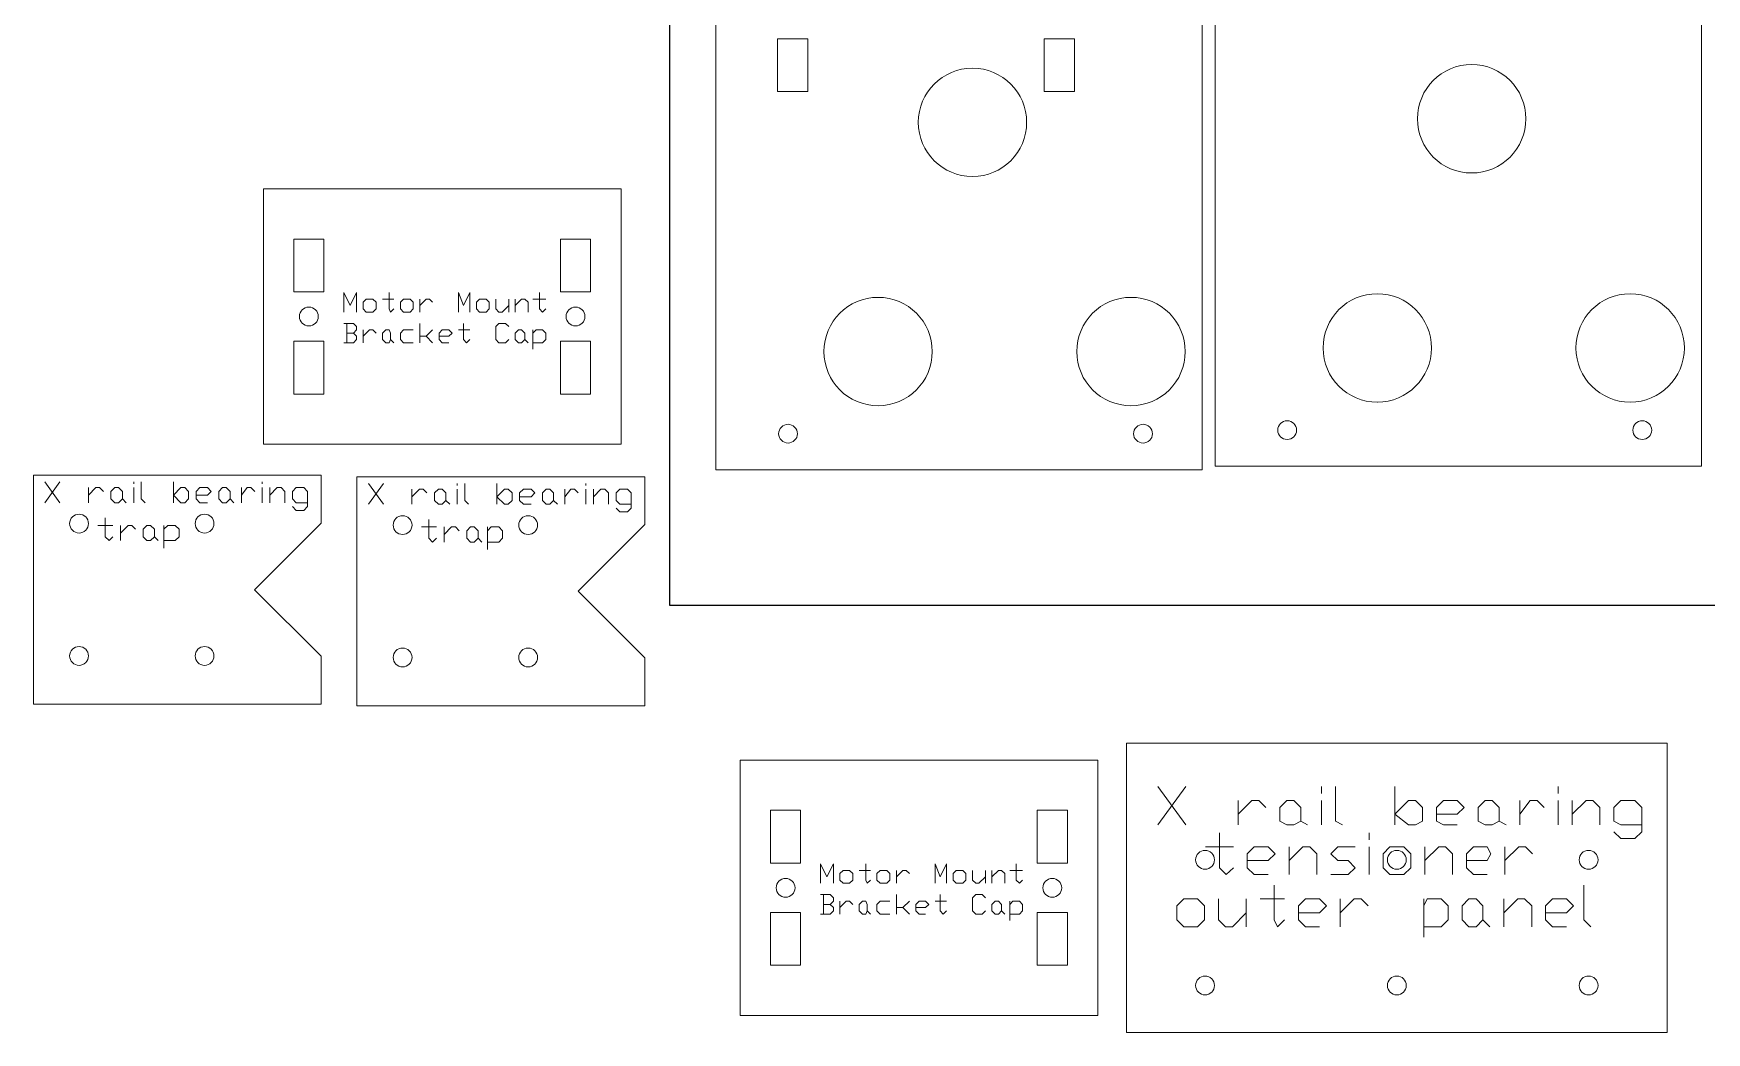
# Model space of a CAD drawing. Header units: inches. Extents: x -5.1 to 31.7, y -4.1 to 16.1.
# Drawn here: x -5.07 to 8.25, y 0.73 to 8.67 of the extents above; entities that cross this region are included whole.
import ezdxf

# ---------------------------------------------------------------- set-up
doc = ezdxf.new("R2010")
doc.units = ezdxf.units.IN
doc.header["$MEASUREMENT"] = 0
doc.layers.get('0').update_dxf_attribs({"linetype": 'CONTINUOUS', "true_color": 0xffffff})
doc.layers.add('CUT_SHEET_1', color=179, linetype='CONTINUOUS', true_color=0x131326)

# ---------------------------------------------------------------- blocks, each defined once
blk = doc.blocks.new('motor_mount')
at = {"layer": 'CUT_SHEET_1', "color": 3, "lineweight": 15, "true_color": 0x00ff00}
for p, q in [((0, -2.033), (0, 0)), ((0, 0), (2.846, 0)), ((2.846, 0), (2.846, -2.033)), ((2.846, -2.033), (0, -2.033))]:
    blk.add_line(p, q, dxfattribs=at)
at = {"layer": 'CUT_SHEET_1', "color": 1, "lineweight": 15, "true_color": 0xff0000}
for p, q in [((0.242, -0.4), (0.482, -0.4)), ((0.242, -0.82), (0.242, -0.4)), ((0.482, -0.4), (0.482, -0.82)), ((2.364, -0.4), (2.604, -0.4)), ((2.364, -0.82), (2.364, -0.4)), ((2.604, -0.4), (2.604, -0.82)), ((0.482, -0.82), (0.242, -0.82)), ((2.604, -0.82), (2.364, -0.82)), ((0.242, -1.213), (0.482, -1.213)), ((0.242, -1.633), (0.242, -1.213)), ((0.482, -1.213), (0.482, -1.633)), ((2.364, -1.213), (2.604, -1.213)), ((2.364, -1.633), (2.364, -1.213)), ((2.604, -1.213), (2.604, -1.633)), ((0.482, -1.633), (0.242, -1.633)), ((2.604, -1.633), (2.364, -1.633))]:
    blk.add_line(p, q, dxfattribs=at)
at = {"layer": 'CUT_SHEET_1', "color": 7, "lineweight": 15, "true_color": 0xffffff}
for p, q in [((0.639, -0.981), (0.639, -0.826)), ((0.639, -0.826), (0.691, -0.929)), ((0.691, -0.929), (0.742, -0.826)), ((0.742, -0.826), (0.742, -0.981)), ((0.794, -0.903), (0.819, -0.878)), ((0.794, -0.955), (0.794, -0.903)), ((0.819, -0.878), (0.871, -0.878)), ((0.871, -0.878), (0.897, -0.903)), ((0.897, -0.903), (0.897, -0.955)), ((0.948, -0.878), (1.038, -0.878)), ((1, -0.826), (1, -0.955)), ((1.09, -0.903), (1.115, -0.878)), ((1.09, -0.955), (1.09, -0.903)), ((1.115, -0.878), (1.167, -0.878)), ((1.167, -0.878), (1.193, -0.903)), ((1.193, -0.903), (1.193, -0.955)), ((1.244, -0.929), (1.296, -0.878)), ((1.244, -0.981), (1.244, -0.878)), ((1.296, -0.878), (1.321, -0.878)), ((1.321, -0.878), (1.347, -0.903)), ((1.553, -0.981), (1.553, -0.826)), ((1.553, -0.826), (1.592, -0.929)), ((1.592, -0.929), (1.643, -0.826)), ((1.643, -0.826), (1.643, -0.981)), ((1.695, -0.903), (1.72, -0.878)), ((1.695, -0.955), (1.695, -0.903)), ((1.72, -0.878), (1.772, -0.878)), ((1.772, -0.878), (1.798, -0.903)), ((1.798, -0.903), (1.798, -0.955)), ((1.849, -0.878), (1.849, -0.955)), ((1.901, -0.981), (1.952, -0.929)), ((1.952, -0.878), (1.952, -0.981)), ((2.004, -0.929), (2.055, -0.878)), ((2.004, -0.981), (2.004, -0.878)), ((2.055, -0.878), (2.081, -0.878)), ((2.081, -0.878), (2.107, -0.903)), ((2.107, -0.903), (2.107, -0.981)), ((2.145, -0.878), (2.248, -0.878)), ((2.197, -0.826), (2.197, -0.955)), ((0.819, -0.981), (0.794, -0.955)), ((0.871, -0.981), (0.819, -0.981)), ((0.897, -0.955), (0.871, -0.981)), ((1, -0.955), (1.012, -0.981)), ((1.012, -0.981), (1.038, -0.955)), ((1.115, -0.981), (1.09, -0.955)), ((1.167, -0.981), (1.115, -0.981)), ((1.193, -0.955), (1.167, -0.981)), ((1.72, -0.981), (1.695, -0.955)), ((1.772, -0.981), (1.72, -0.981)), ((1.798, -0.955), (1.772, -0.981)), ((1.849, -0.955), (1.875, -0.981)), ((1.875, -0.981), (1.901, -0.981)), ((2.197, -0.955), (2.222, -0.981)), ((2.222, -0.981), (2.248, -0.955)), ((0.716, -1.071), (0.639, -1.071)), ((0.665, -1.071), (0.665, -1.225)), ((0.716, -1.148), (0.665, -1.148)), ((0.742, -1.096), (0.716, -1.071)), ((0.716, -1.148), (0.742, -1.122)), ((0.742, -1.174), (0.716, -1.148)), ((0.742, -1.122), (0.742, -1.096)), ((0.742, -1.199), (0.742, -1.174)), ((0.794, -1.174), (0.845, -1.122)), ((0.794, -1.225), (0.794, -1.122)), ((0.845, -1.122), (0.871, -1.122)), ((0.871, -1.122), (0.897, -1.148)), ((0.948, -1.148), (0.974, -1.122)), ((0.948, -1.199), (0.948, -1.148)), ((0.974, -1.122), (1, -1.122)), ((1, -1.122), (1.012, -1.148)), ((1.012, -1.148), (1.012, -1.199)), ((1.115, -1.122), (1.09, -1.148)), ((1.09, -1.148), (1.09, -1.199)), ((1.193, -1.122), (1.115, -1.122)), ((1.244, -1.225), (1.244, -1.071)), ((1.244, -1.174), (1.296, -1.174)), ((1.296, -1.174), (1.347, -1.122)), ((1.296, -1.174), (1.347, -1.225)), ((1.424, -1.122), (1.399, -1.148)), ((1.399, -1.148), (1.399, -1.199)), ((1.399, -1.174), (1.476, -1.174)), ((1.476, -1.122), (1.424, -1.122)), ((1.502, -1.148), (1.476, -1.122)), ((1.476, -1.174), (1.502, -1.148)), ((1.553, -1.122), (1.643, -1.122)), ((1.592, -1.071), (1.592, -1.199)), ((1.849, -1.096), (1.875, -1.071)), ((1.849, -1.199), (1.849, -1.096)), ((1.875, -1.071), (1.926, -1.071)), ((1.926, -1.071), (1.952, -1.096)), ((2.004, -1.148), (2.029, -1.122)), ((2.004, -1.199), (2.004, -1.148)), ((2.029, -1.122), (2.055, -1.122)), ((2.055, -1.122), (2.081, -1.148)), ((2.081, -1.148), (2.081, -1.199)), ((2.145, -1.148), (2.171, -1.122)), ((2.145, -1.277), (2.145, -1.122)), ((2.171, -1.122), (2.222, -1.122)), ((2.222, -1.122), (2.248, -1.148)), ((2.248, -1.148), (2.248, -1.199)), ((0.639, -1.225), (0.716, -1.225)), ((0.716, -1.225), (0.742, -1.199)), ((0.974, -1.225), (0.948, -1.199)), ((1, -1.225), (0.974, -1.225)), ((1.012, -1.199), (1, -1.225)), ((1.012, -1.199), (1.038, -1.225)), ((1.09, -1.199), (1.115, -1.225)), ((1.115, -1.225), (1.193, -1.225)), ((1.399, -1.199), (1.424, -1.225)), ((1.424, -1.225), (1.476, -1.225)), ((1.592, -1.199), (1.617, -1.225)), ((1.617, -1.225), (1.643, -1.199)), ((1.875, -1.225), (1.849, -1.199)), ((1.926, -1.225), (1.875, -1.225)), ((1.952, -1.199), (1.926, -1.225)), ((2.029, -1.225), (2.004, -1.199)), ((2.055, -1.225), (2.029, -1.225)), ((2.081, -1.199), (2.055, -1.225)), ((2.081, -1.199), (2.107, -1.225)), ((2.222, -1.225), (2.145, -1.225)), ((2.248, -1.199), (2.222, -1.225))]:
    blk.add_line(p, q, dxfattribs=at)
at = {"layer": 'CUT_SHEET_1', "color": 1, "lineweight": 15, "true_color": 0xff0000}
for points in [[(0.362, -0.941), (0.32, -0.941), (0.287, -0.975), (0.287, -1.016)], [(0.287, -1.016), (0.287, -1.058), (0.32, -1.091), (0.362, -1.091)], [(0.437, -1.016), (0.437, -0.975), (0.403, -0.941), (0.362, -0.941)], [(0.362, -1.091), (0.403, -1.091), (0.437, -1.058), (0.437, -1.016)], [(2.484, -0.941), (2.443, -0.941), (2.409, -0.975), (2.409, -1.016)], [(2.409, -1.016), (2.409, -1.058), (2.443, -1.091), (2.484, -1.091)], [(2.559, -1.016), (2.559, -0.975), (2.526, -0.941), (2.484, -0.941)], [(2.484, -1.091), (2.526, -1.091), (2.559, -1.058), (2.559, -1.016)]]:
    blk.add_open_spline(points, degree=3, dxfattribs=at)
blk = doc.blocks.new('rail_bearing_trap')
at = {"layer": 'CUT_SHEET_1', "color": 3, "lineweight": 15, "true_color": 0x00ff00}
for p, q in [((0, -1.823), (0, 0)), ((0, 0), (2.29, 0)), ((2.29, 0), (2.29, -0.381)), ((2.29, -0.381), (1.76, -0.911)), ((1.76, -0.911), (2.29, -1.441)), ((2.29, -1.441), (2.29, -1.823)), ((2.29, -1.823), (0, -1.823))]:
    blk.add_line(p, q, dxfattribs=at)
at = {"layer": 'CUT_SHEET_1', "color": 7, "lineweight": 15, "true_color": 0xffffff}
for p, q in [((0.091, -0.054), (0.211, -0.219)), ((0.091, -0.219), (0.211, -0.054)), ((0.437, -0.159), (0.497, -0.099)), ((0.437, -0.219), (0.437, -0.099)), ((0.497, -0.099), (0.527, -0.099)), ((0.527, -0.099), (0.557, -0.129)), ((0.617, -0.129), (0.648, -0.099)), ((0.617, -0.189), (0.617, -0.129)), ((0.648, -0.099), (0.678, -0.099)), ((0.678, -0.099), (0.708, -0.129)), ((0.708, -0.129), (0.708, -0.189)), ((0.798, -0.069), (0.798, -0.054)), ((0.798, -0.219), (0.798, -0.099)), ((0.858, -0.054), (0.858, -0.189)), ((1.114, -0.219), (1.114, -0.054)), ((1.114, -0.159), (1.174, -0.099)), ((1.174, -0.099), (1.204, -0.099)), ((1.204, -0.099), (1.234, -0.129)), ((1.234, -0.129), (1.234, -0.189)), ((1.324, -0.099), (1.294, -0.129)), ((1.294, -0.129), (1.294, -0.189)), ((1.385, -0.099), (1.324, -0.099)), ((1.415, -0.129), (1.385, -0.099)), ((1.385, -0.159), (1.415, -0.129)), ((1.475, -0.129), (1.505, -0.099)), ((1.475, -0.189), (1.475, -0.129)), ((1.505, -0.099), (1.535, -0.099)), ((1.535, -0.099), (1.565, -0.129)), ((1.565, -0.129), (1.565, -0.189)), ((1.655, -0.159), (1.701, -0.099)), ((1.655, -0.219), (1.655, -0.099)), ((1.701, -0.099), (1.731, -0.099)), ((1.731, -0.099), (1.761, -0.129)), ((1.821, -0.069), (1.821, -0.054)), ((1.821, -0.219), (1.821, -0.099)), ((1.881, -0.159), (1.941, -0.099)), ((1.881, -0.219), (1.881, -0.099)), ((1.941, -0.099), (1.971, -0.099)), ((1.971, -0.099), (2.001, -0.129)), ((2.001, -0.129), (2.001, -0.219)), ((2.092, -0.099), (2.062, -0.129)), ((2.062, -0.129), (2.062, -0.189)), ((2.152, -0.099), (2.092, -0.099)), ((2.182, -0.129), (2.152, -0.099)), ((2.182, -0.249), (2.182, -0.129)), ((0.648, -0.219), (0.617, -0.189)), ((0.678, -0.219), (0.648, -0.219)), ((0.708, -0.189), (0.678, -0.219)), ((0.708, -0.189), (0.738, -0.219)), ((0.858, -0.189), (0.888, -0.219)), ((1.174, -0.219), (1.114, -0.159)), ((1.204, -0.219), (1.174, -0.219)), ((1.234, -0.189), (1.204, -0.219)), ((1.294, -0.159), (1.385, -0.159)), ((1.294, -0.189), (1.324, -0.219)), ((1.324, -0.219), (1.385, -0.219)), ((1.505, -0.219), (1.475, -0.189)), ((1.535, -0.219), (1.505, -0.219)), ((1.565, -0.189), (1.535, -0.219)), ((1.565, -0.189), (1.595, -0.219)), ((2.062, -0.189), (2.092, -0.219)), ((2.062, -0.249), (2.092, -0.28)), ((2.092, -0.219), (2.182, -0.219)), ((2.152, -0.28), (2.182, -0.249)), ((0.572, -0.34), (0.572, -0.49)), ((2.092, -0.28), (2.152, -0.28)), ((0.512, -0.4), (0.632, -0.4)), ((0.572, -0.49), (0.602, -0.52)), ((0.602, -0.52), (0.632, -0.49)), ((0.693, -0.46), (0.753, -0.4)), ((0.693, -0.52), (0.693, -0.4)), ((0.753, -0.4), (0.783, -0.4)), ((0.783, -0.4), (0.813, -0.43)), ((0.873, -0.43), (0.903, -0.4)), ((0.873, -0.49), (0.873, -0.43)), ((0.903, -0.52), (0.873, -0.49)), ((0.903, -0.4), (0.933, -0.4)), ((0.933, -0.52), (0.903, -0.52)), ((0.933, -0.4), (0.963, -0.43)), ((0.963, -0.49), (0.933, -0.52)), ((0.963, -0.43), (0.963, -0.49)), ((0.963, -0.49), (0.994, -0.52)), ((1.039, -0.43), (1.069, -0.4)), ((1.039, -0.58), (1.039, -0.4)), ((1.129, -0.52), (1.039, -0.52)), ((1.069, -0.4), (1.129, -0.4)), ((1.129, -0.4), (1.159, -0.43)), ((1.159, -0.49), (1.129, -0.52)), ((1.159, -0.43), (1.159, -0.49))]:
    blk.add_line(p, q, dxfattribs=at)
at = {"layer": 'CUT_SHEET_1', "color": 1, "lineweight": 15, "true_color": 0xff0000}
for points in [[(0.363, -0.31), (0.321, -0.31), (0.288, -0.343), (0.288, -0.385)], [(0.288, -0.385), (0.288, -0.426), (0.321, -0.46), (0.363, -0.46)], [(0.438, -0.385), (0.438, -0.343), (0.404, -0.31), (0.363, -0.31)], [(0.363, -0.46), (0.404, -0.46), (0.438, -0.426), (0.438, -0.385)], [(1.362, -0.31), (1.321, -0.31), (1.287, -0.343), (1.287, -0.385)], [(1.287, -0.385), (1.287, -0.426), (1.321, -0.46), (1.362, -0.46)], [(1.437, -0.385), (1.437, -0.343), (1.403, -0.31), (1.362, -0.31)], [(1.362, -0.46), (1.403, -0.46), (1.437, -0.426), (1.437, -0.385)], [(0.363, -1.363), (0.321, -1.363), (0.288, -1.397), (0.288, -1.438)], [(0.288, -1.438), (0.288, -1.479), (0.321, -1.513), (0.363, -1.513)], [(0.438, -1.438), (0.438, -1.397), (0.404, -1.363), (0.363, -1.363)], [(0.363, -1.513), (0.404, -1.513), (0.438, -1.479), (0.438, -1.438)], [(1.362, -1.363), (1.321, -1.363), (1.287, -1.397), (1.287, -1.438)], [(1.287, -1.438), (1.287, -1.479), (1.321, -1.513), (1.362, -1.513)], [(1.437, -1.438), (1.437, -1.397), (1.403, -1.363), (1.362, -1.363)], [(1.362, -1.513), (1.403, -1.513), (1.437, -1.479), (1.437, -1.438)]]:
    blk.add_open_spline(points, degree=3, dxfattribs=at)
blk = doc.blocks.new('rail_block')
at = {"layer": 'CUT_SHEET_1', "color": 3, "lineweight": 15, "true_color": 0x00ff00}
for p, q in [((0, -1.823), (0, 0)), ((0, 0), (2.29, 0)), ((2.29, 0), (2.29, -0.381)), ((2.29, -0.381), (1.76, -0.911)), ((1.76, -0.911), (2.29, -1.441)), ((2.29, -1.441), (2.29, -1.823)), ((2.29, -1.823), (0, -1.823))]:
    blk.add_line(p, q, dxfattribs=at)
at = {"layer": 'CUT_SHEET_1', "color": 7, "lineweight": 15, "true_color": 0xffffff}
for p, q in [((0.091, -0.054), (0.211, -0.219)), ((0.091, -0.219), (0.211, -0.054)), ((0.437, -0.159), (0.497, -0.099)), ((0.437, -0.219), (0.437, -0.099)), ((0.497, -0.099), (0.527, -0.099)), ((0.527, -0.099), (0.557, -0.129)), ((0.617, -0.129), (0.648, -0.099)), ((0.617, -0.189), (0.617, -0.129)), ((0.648, -0.099), (0.678, -0.099)), ((0.678, -0.099), (0.708, -0.129)), ((0.708, -0.129), (0.708, -0.189)), ((0.798, -0.069), (0.798, -0.054)), ((0.798, -0.219), (0.798, -0.099)), ((0.858, -0.054), (0.858, -0.189)), ((1.114, -0.219), (1.114, -0.054)), ((1.114, -0.159), (1.174, -0.099)), ((1.174, -0.099), (1.204, -0.099)), ((1.204, -0.099), (1.234, -0.129)), ((1.234, -0.129), (1.234, -0.189)), ((1.324, -0.099), (1.294, -0.129)), ((1.294, -0.129), (1.294, -0.189)), ((1.385, -0.099), (1.324, -0.099)), ((1.415, -0.129), (1.385, -0.099)), ((1.385, -0.159), (1.415, -0.129)), ((1.475, -0.129), (1.505, -0.099)), ((1.475, -0.189), (1.475, -0.129)), ((1.505, -0.099), (1.535, -0.099)), ((1.535, -0.099), (1.565, -0.129)), ((1.565, -0.129), (1.565, -0.189)), ((1.655, -0.159), (1.701, -0.099)), ((1.655, -0.219), (1.655, -0.099)), ((1.701, -0.099), (1.731, -0.099)), ((1.731, -0.099), (1.761, -0.129)), ((1.821, -0.069), (1.821, -0.054)), ((1.821, -0.219), (1.821, -0.099)), ((1.881, -0.159), (1.941, -0.099)), ((1.881, -0.219), (1.881, -0.099)), ((1.941, -0.099), (1.971, -0.099)), ((1.971, -0.099), (2.001, -0.129)), ((2.001, -0.129), (2.001, -0.219)), ((2.092, -0.099), (2.062, -0.129)), ((2.062, -0.129), (2.062, -0.189)), ((2.152, -0.099), (2.092, -0.099)), ((2.182, -0.129), (2.152, -0.099)), ((2.182, -0.249), (2.182, -0.129)), ((0.648, -0.219), (0.617, -0.189)), ((0.678, -0.219), (0.648, -0.219)), ((0.708, -0.189), (0.678, -0.219)), ((0.708, -0.189), (0.738, -0.219)), ((0.858, -0.189), (0.888, -0.219)), ((1.174, -0.219), (1.114, -0.159)), ((1.204, -0.219), (1.174, -0.219)), ((1.234, -0.189), (1.204, -0.219)), ((1.294, -0.159), (1.385, -0.159)), ((1.294, -0.189), (1.324, -0.219)), ((1.324, -0.219), (1.385, -0.219)), ((1.505, -0.219), (1.475, -0.189)), ((1.535, -0.219), (1.505, -0.219)), ((1.565, -0.189), (1.535, -0.219)), ((1.565, -0.189), (1.595, -0.219)), ((2.062, -0.189), (2.092, -0.219)), ((2.062, -0.249), (2.092, -0.28)), ((2.092, -0.219), (2.182, -0.219)), ((2.152, -0.28), (2.182, -0.249)), ((0.572, -0.34), (0.572, -0.49)), ((2.092, -0.28), (2.152, -0.28)), ((0.512, -0.4), (0.632, -0.4)), ((0.572, -0.49), (0.602, -0.52)), ((0.602, -0.52), (0.632, -0.49)), ((0.693, -0.46), (0.753, -0.4)), ((0.693, -0.52), (0.693, -0.4)), ((0.753, -0.4), (0.783, -0.4)), ((0.783, -0.4), (0.813, -0.43)), ((0.873, -0.43), (0.903, -0.4)), ((0.873, -0.49), (0.873, -0.43)), ((0.903, -0.52), (0.873, -0.49)), ((0.903, -0.4), (0.933, -0.4)), ((0.933, -0.52), (0.903, -0.52)), ((0.933, -0.4), (0.963, -0.43)), ((0.963, -0.49), (0.933, -0.52)), ((0.963, -0.43), (0.963, -0.49)), ((0.963, -0.49), (0.994, -0.52)), ((1.039, -0.43), (1.069, -0.4)), ((1.039, -0.58), (1.039, -0.4)), ((1.129, -0.52), (1.039, -0.52)), ((1.069, -0.4), (1.129, -0.4)), ((1.129, -0.4), (1.159, -0.43)), ((1.159, -0.49), (1.129, -0.52)), ((1.159, -0.43), (1.159, -0.49))]:
    blk.add_line(p, q, dxfattribs=at)
at = {"layer": 'CUT_SHEET_1', "color": 1, "lineweight": 15, "true_color": 0xff0000}
for points in [[(0.363, -0.31), (0.321, -0.31), (0.288, -0.343), (0.288, -0.385)], [(0.288, -0.385), (0.288, -0.426), (0.321, -0.46), (0.363, -0.46)], [(0.438, -0.385), (0.438, -0.343), (0.404, -0.31), (0.363, -0.31)], [(0.363, -0.46), (0.404, -0.46), (0.438, -0.426), (0.438, -0.385)], [(1.362, -0.31), (1.321, -0.31), (1.287, -0.343), (1.287, -0.385)], [(1.287, -0.385), (1.287, -0.426), (1.321, -0.46), (1.362, -0.46)], [(1.437, -0.385), (1.437, -0.343), (1.403, -0.31), (1.362, -0.31)], [(1.362, -0.46), (1.403, -0.46), (1.437, -0.426), (1.437, -0.385)], [(0.363, -1.363), (0.321, -1.363), (0.288, -1.397), (0.288, -1.438)], [(0.288, -1.438), (0.288, -1.479), (0.321, -1.513), (0.363, -1.513)], [(0.438, -1.438), (0.438, -1.397), (0.404, -1.363), (0.363, -1.363)], [(0.363, -1.513), (0.404, -1.513), (0.438, -1.479), (0.438, -1.438)], [(1.362, -1.363), (1.321, -1.363), (1.287, -1.397), (1.287, -1.438)], [(1.287, -1.438), (1.287, -1.479), (1.321, -1.513), (1.362, -1.513)], [(1.437, -1.438), (1.437, -1.397), (1.403, -1.363), (1.362, -1.363)], [(1.362, -1.513), (1.403, -1.513), (1.437, -1.479), (1.437, -1.438)]]:
    blk.add_open_spline(points, degree=3, dxfattribs=at)
blk = doc.blocks.new('BORDER')
for p, q in [((0, 0), (0, -12)), ((0, -12), (24, -12))]:
    blk.add_line(p, q)

msp = doc.modelspace()

# ---------------------------------------------------------------- linework, layer by layer
at = {"layer": 'CUT_SHEET_1', "color": 3, "lineweight": 15, "true_color": 0x00ff00}
for p, q in [((4.334, 5.233), (4.334, 15.718)), ((8.205, 15.718), (8.205, 5.233)), ((0.361, 5.204), (0.361, 15.691)), ((4.232, 15.691), (4.232, 5.204)), ((4.232, 5.204), (0.361, 5.204)), ((8.205, 5.233), (4.334, 5.233)), ((3.63, 0.725), (3.63, 3.028)), ((3.63, 3.028), (7.931, 3.028)), ((7.931, 3.028), (7.931, 0.725)), ((0.555, 0.861), (0.555, 2.893)), ((0.555, 2.893), (3.401, 2.893)), ((3.401, 2.893), (3.401, 0.861)), ((3.401, 0.861), (0.555, 0.861)), ((7.931, 0.725), (3.63, 0.725))]:
    msp.add_line(p, q, dxfattribs=at)
at = {"layer": 'CUT_SHEET_1', "color": 1, "lineweight": 15, "true_color": 0xff0000}
for p, q in [((0.853, 8.632), (1.093, 8.632)), ((0.853, 8.213), (0.853, 8.632)), ((1.093, 8.632), (1.093, 8.213)), ((2.975, 8.632), (3.215, 8.632)), ((2.975, 8.213), (2.975, 8.632)), ((3.215, 8.632), (3.215, 8.213)), ((6.376, 8.428), (6.376, 8.428)), ((1.093, 8.213), (0.853, 8.213)), ((3.215, 8.213), (2.975, 8.213)), ((6.808, 7.996), (6.808, 7.996)), ((2.835, 7.968), (2.835, 7.968)), ((5.626, 6.604), (5.626, 6.604)), ((2.084, 6.144), (2.084, 6.144)), ((4.097, 6.144), (4.097, 6.144)), ((6.057, 6.172), (6.057, 6.172)), ((8.069, 6.172), (8.069, 6.172)), ((0.936, 5.565), (0.936, 5.565)), ((3.761, 5.565), (3.761, 5.565)), ((0.797, 2.494), (1.036, 2.494)), ((0.797, 2.074), (0.797, 2.494)), ((1.036, 2.494), (1.036, 2.074)), ((2.919, 2.494), (3.159, 2.494)), ((2.919, 2.074), (2.919, 2.494)), ((3.159, 2.494), (3.159, 2.074)), ((1.036, 2.074), (0.797, 2.074)), ((3.159, 2.074), (2.919, 2.074)), ((0.797, 1.68), (1.036, 1.68)), ((0.797, 1.261), (0.797, 1.68)), ((1.036, 1.68), (1.036, 1.261)), ((2.919, 1.68), (3.159, 1.68)), ((2.919, 1.261), (2.919, 1.68)), ((3.159, 1.68), (3.159, 1.261)), ((1.036, 1.261), (0.797, 1.261)), ((3.159, 1.261), (2.919, 1.261))]:
    msp.add_line(p, q, dxfattribs=at)
at = {"layer": 'CUT_SHEET_1', "color": 7, "lineweight": 15, "true_color": 0xffffff}
for p, q in [((3.88, 2.683), (4.102, 2.378)), ((3.88, 2.378), (4.102, 2.683)), ((5.182, 2.628), (5.182, 2.683)), ((5.293, 2.683), (5.293, 2.406)), ((5.764, 2.378), (5.764, 2.683)), ((7.065, 2.628), (7.065, 2.683)), ((4.517, 2.462), (4.628, 2.572)), ((4.517, 2.378), (4.517, 2.572)), ((4.628, 2.572), (4.684, 2.572)), ((4.684, 2.572), (4.739, 2.517)), ((4.85, 2.517), (4.905, 2.572)), ((4.905, 2.572), (4.96, 2.572)), ((4.96, 2.572), (5.016, 2.517)), ((5.182, 2.378), (5.182, 2.572)), ((5.764, 2.462), (5.874, 2.572)), ((5.874, 2.572), (5.93, 2.572)), ((5.93, 2.572), (5.985, 2.517)), ((6.151, 2.572), (6.096, 2.517)), ((6.262, 2.572), (6.151, 2.572)), ((6.317, 2.517), (6.262, 2.572)), ((6.428, 2.517), (6.483, 2.572)), ((6.483, 2.572), (6.539, 2.572)), ((6.539, 2.572), (6.594, 2.517)), ((6.76, 2.462), (6.843, 2.572)), ((6.76, 2.378), (6.76, 2.572)), ((6.843, 2.572), (6.899, 2.572)), ((6.899, 2.572), (6.954, 2.517)), ((7.065, 2.378), (7.065, 2.572)), ((7.176, 2.462), (7.287, 2.572)), ((7.176, 2.378), (7.176, 2.572)), ((7.287, 2.572), (7.342, 2.572)), ((7.342, 2.572), (7.397, 2.517)), ((7.564, 2.572), (7.508, 2.517)), ((7.674, 2.572), (7.564, 2.572)), ((7.73, 2.517), (7.674, 2.572)), ((4.85, 2.406), (4.85, 2.517)), ((4.905, 2.378), (4.85, 2.406)), ((5.016, 2.406), (4.96, 2.378)), ((5.016, 2.517), (5.016, 2.406)), ((5.016, 2.406), (5.071, 2.378)), ((5.293, 2.406), (5.348, 2.378)), ((5.874, 2.378), (5.764, 2.462)), ((5.985, 2.406), (5.93, 2.378)), ((5.985, 2.517), (5.985, 2.406)), ((6.096, 2.517), (6.096, 2.406)), ((6.096, 2.462), (6.262, 2.462)), ((6.096, 2.406), (6.151, 2.378)), ((6.262, 2.462), (6.317, 2.517)), ((6.428, 2.406), (6.428, 2.517)), ((6.483, 2.378), (6.428, 2.406)), ((6.594, 2.406), (6.539, 2.378)), ((6.594, 2.517), (6.594, 2.406)), ((6.594, 2.406), (6.65, 2.378)), ((7.397, 2.517), (7.397, 2.378)), ((7.508, 2.517), (7.508, 2.406)), ((7.508, 2.406), (7.564, 2.378)), ((7.73, 2.323), (7.73, 2.517)), ((4.369, 2.314), (4.369, 2.037)), ((4.96, 2.378), (4.905, 2.378)), ((5.56, 2.259), (5.56, 2.314)), ((5.93, 2.378), (5.874, 2.378)), ((6.151, 2.378), (6.262, 2.378)), ((6.539, 2.378), (6.483, 2.378)), ((7.508, 2.323), (7.564, 2.268)), ((7.564, 2.378), (7.73, 2.378)), ((7.564, 2.268), (7.674, 2.268)), ((7.674, 2.268), (7.73, 2.323)), ((4.258, 2.203), (4.48, 2.203)), ((4.646, 2.203), (4.591, 2.148)), ((4.591, 2.148), (4.591, 2.037)), ((4.757, 2.203), (4.646, 2.203)), ((4.812, 2.148), (4.757, 2.203)), ((4.757, 2.093), (4.812, 2.148)), ((4.923, 2.093), (5.034, 2.203)), ((4.923, 1.982), (4.923, 2.203)), ((5.034, 2.203), (5.089, 2.203)), ((5.089, 2.203), (5.144, 2.148)), ((5.144, 2.148), (5.144, 1.982)), ((5.255, 2.148), (5.311, 2.203)), ((5.311, 2.093), (5.255, 2.148)), ((5.311, 2.203), (5.449, 2.203)), ((5.56, 1.982), (5.56, 2.203)), ((5.671, 2.148), (5.726, 2.203)), ((5.671, 2.037), (5.671, 2.148)), ((5.726, 2.203), (5.837, 2.203)), ((5.837, 2.203), (5.892, 2.148)), ((5.892, 2.148), (5.892, 2.037)), ((6.003, 2.093), (6.114, 2.203)), ((6.003, 1.982), (6.003, 2.203)), ((6.114, 2.203), (6.169, 2.203)), ((6.169, 2.203), (6.224, 2.148)), ((6.224, 2.148), (6.224, 1.982)), ((6.391, 2.203), (6.335, 2.148)), ((6.335, 2.148), (6.335, 2.037)), ((6.501, 2.203), (6.391, 2.203)), ((6.529, 2.148), (6.501, 2.203)), ((6.501, 2.093), (6.529, 2.148)), ((6.64, 2.093), (6.751, 2.203)), ((6.64, 1.982), (6.64, 2.203)), ((6.751, 2.203), (6.806, 2.203)), ((6.806, 2.203), (6.861, 2.148)), ((1.194, 1.913), (1.194, 2.067)), ((1.194, 2.067), (1.245, 1.964)), ((1.245, 1.964), (1.297, 2.067)), ((1.297, 2.067), (1.297, 1.913)), ((1.348, 1.99), (1.374, 2.016)), ((1.374, 2.016), (1.425, 2.016)), ((1.425, 2.016), (1.451, 1.99)), ((1.503, 2.016), (1.593, 2.016)), ((1.554, 2.067), (1.554, 1.938)), ((1.644, 1.99), (1.67, 2.016)), ((1.67, 2.016), (1.722, 2.016)), ((1.722, 2.016), (1.747, 1.99)), ((1.799, 1.964), (1.85, 2.016)), ((1.799, 1.913), (1.799, 2.016)), ((1.85, 2.016), (1.876, 2.016)), ((1.876, 2.016), (1.902, 1.99)), ((2.108, 1.913), (2.108, 2.067)), ((2.108, 2.067), (2.146, 1.964)), ((2.146, 1.964), (2.198, 2.067)), ((2.198, 2.067), (2.198, 1.913)), ((2.249, 1.99), (2.275, 2.016)), ((2.275, 2.016), (2.327, 2.016)), ((2.327, 2.016), (2.352, 1.99)), ((2.404, 2.016), (2.404, 1.938)), ((2.507, 2.016), (2.507, 1.913)), ((2.558, 1.964), (2.61, 2.016)), ((2.558, 1.913), (2.558, 2.016)), ((2.61, 2.016), (2.636, 2.016)), ((2.636, 2.016), (2.661, 1.99)), ((2.7, 2.016), (2.803, 2.016)), ((2.751, 2.067), (2.751, 1.938)), ((4.369, 2.037), (4.424, 1.982)), ((4.424, 1.982), (4.48, 2.037)), ((4.591, 2.093), (4.757, 2.093)), ((4.591, 2.037), (4.646, 1.982)), ((5.394, 2.093), (5.311, 2.093)), ((5.449, 2.037), (5.394, 2.093)), ((5.394, 1.982), (5.449, 2.037)), ((5.726, 1.982), (5.671, 2.037)), ((5.892, 2.037), (5.837, 1.982)), ((6.335, 2.093), (6.501, 2.093)), ((6.335, 2.037), (6.391, 1.982)), ((1.348, 1.938), (1.348, 1.99)), ((1.374, 1.913), (1.348, 1.938)), ((1.425, 1.913), (1.374, 1.913)), ((1.451, 1.938), (1.425, 1.913)), ((1.451, 1.99), (1.451, 1.938)), ((1.554, 1.938), (1.567, 1.913)), ((1.567, 1.913), (1.593, 1.938)), ((1.644, 1.938), (1.644, 1.99)), ((1.67, 1.913), (1.644, 1.938)), ((1.722, 1.913), (1.67, 1.913)), ((1.747, 1.938), (1.722, 1.913)), ((1.747, 1.99), (1.747, 1.938)), ((2.249, 1.938), (2.249, 1.99)), ((2.275, 1.913), (2.249, 1.938)), ((2.327, 1.913), (2.275, 1.913)), ((2.352, 1.938), (2.327, 1.913)), ((2.352, 1.99), (2.352, 1.938)), ((2.404, 1.938), (2.43, 1.913)), ((2.43, 1.913), (2.455, 1.913)), ((2.455, 1.913), (2.507, 1.964)), ((2.661, 1.99), (2.661, 1.913)), ((2.751, 1.938), (2.777, 1.913)), ((2.777, 1.913), (2.803, 1.938)), ((4.646, 1.982), (4.757, 1.982)), ((4.805, 1.899), (4.805, 1.622)), ((5.255, 1.982), (5.394, 1.982)), ((5.837, 1.982), (5.726, 1.982)), ((6.391, 1.982), (6.501, 1.982)), ((7.269, 1.899), (7.269, 1.622)), ((1.271, 1.823), (1.194, 1.823)), ((1.219, 1.823), (1.219, 1.668)), ((1.271, 1.745), (1.219, 1.745)), ((1.297, 1.797), (1.271, 1.823)), ((1.271, 1.745), (1.297, 1.771)), ((1.297, 1.72), (1.271, 1.745)), ((1.297, 1.771), (1.297, 1.797)), ((1.348, 1.72), (1.4, 1.771)), ((1.348, 1.668), (1.348, 1.771)), ((1.4, 1.771), (1.425, 1.771)), ((1.425, 1.771), (1.451, 1.745)), ((1.503, 1.745), (1.528, 1.771)), ((1.503, 1.694), (1.503, 1.745)), ((1.528, 1.771), (1.554, 1.771)), ((1.554, 1.771), (1.567, 1.745)), ((1.567, 1.745), (1.567, 1.694)), ((1.67, 1.771), (1.644, 1.745)), ((1.644, 1.745), (1.644, 1.694)), ((1.747, 1.771), (1.67, 1.771)), ((1.799, 1.668), (1.799, 1.823)), ((1.85, 1.72), (1.902, 1.771)), ((1.979, 1.771), (1.953, 1.745)), ((1.953, 1.745), (1.953, 1.694)), ((2.03, 1.771), (1.979, 1.771)), ((2.056, 1.745), (2.03, 1.771)), ((2.03, 1.72), (2.056, 1.745)), ((2.108, 1.771), (2.198, 1.771)), ((2.146, 1.823), (2.146, 1.694)), ((2.404, 1.797), (2.43, 1.823)), ((2.404, 1.694), (2.404, 1.797)), ((2.43, 1.823), (2.481, 1.823)), ((2.481, 1.823), (2.507, 1.797)), ((2.558, 1.745), (2.584, 1.771)), ((2.558, 1.694), (2.558, 1.745)), ((2.584, 1.771), (2.61, 1.771)), ((2.61, 1.771), (2.636, 1.745)), ((2.636, 1.745), (2.636, 1.694)), ((2.7, 1.745), (2.726, 1.771)), ((2.7, 1.617), (2.7, 1.771)), ((2.726, 1.771), (2.777, 1.771)), ((2.777, 1.771), (2.803, 1.745)), ((2.803, 1.745), (2.803, 1.694)), ((4.029, 1.733), (4.085, 1.788)), ((4.029, 1.622), (4.029, 1.733)), ((4.085, 1.788), (4.195, 1.788)), ((4.195, 1.788), (4.251, 1.733)), ((4.251, 1.733), (4.251, 1.622)), ((4.361, 1.788), (4.361, 1.622)), ((4.583, 1.788), (4.583, 1.567)), ((4.694, 1.788), (4.888, 1.788)), ((5.054, 1.788), (4.998, 1.733)), ((4.998, 1.733), (4.998, 1.622)), ((5.165, 1.788), (5.054, 1.788)), ((5.22, 1.733), (5.165, 1.788)), ((5.165, 1.678), (5.22, 1.733)), ((5.331, 1.678), (5.441, 1.788)), ((5.331, 1.567), (5.331, 1.788)), ((5.441, 1.788), (5.497, 1.788)), ((5.497, 1.788), (5.552, 1.733)), ((5.995, 1.733), (6.023, 1.788)), ((5.995, 1.484), (5.995, 1.788)), ((6.023, 1.788), (6.134, 1.788)), ((6.134, 1.788), (6.189, 1.733)), ((6.189, 1.733), (6.189, 1.622)), ((6.3, 1.733), (6.355, 1.788)), ((6.3, 1.622), (6.3, 1.733)), ((6.355, 1.788), (6.411, 1.788)), ((6.411, 1.788), (6.466, 1.733)), ((6.466, 1.733), (6.466, 1.622)), ((6.632, 1.678), (6.743, 1.788)), ((6.632, 1.567), (6.632, 1.788)), ((6.743, 1.788), (6.798, 1.788)), ((6.798, 1.788), (6.854, 1.733)), ((6.854, 1.733), (6.854, 1.567)), ((7.02, 1.788), (6.965, 1.733)), ((6.965, 1.733), (6.965, 1.622)), ((7.131, 1.788), (7.02, 1.788)), ((7.186, 1.733), (7.131, 1.788)), ((7.131, 1.678), (7.186, 1.733)), ((1.194, 1.668), (1.271, 1.668)), ((1.271, 1.668), (1.297, 1.694)), ((1.297, 1.694), (1.297, 1.72)), ((1.528, 1.668), (1.503, 1.694)), ((1.554, 1.668), (1.528, 1.668)), ((1.567, 1.694), (1.554, 1.668)), ((1.567, 1.694), (1.593, 1.668)), ((1.644, 1.694), (1.67, 1.668)), ((1.67, 1.668), (1.747, 1.668)), ((1.799, 1.72), (1.85, 1.72)), ((1.85, 1.72), (1.902, 1.668)), ((1.953, 1.72), (2.03, 1.72)), ((1.953, 1.694), (1.979, 1.668)), ((1.979, 1.668), (2.03, 1.668)), ((2.146, 1.694), (2.172, 1.668)), ((2.172, 1.668), (2.198, 1.694)), ((2.43, 1.668), (2.404, 1.694)), ((2.481, 1.668), (2.43, 1.668)), ((2.507, 1.694), (2.481, 1.668)), ((2.584, 1.668), (2.558, 1.694)), ((2.61, 1.668), (2.584, 1.668)), ((2.636, 1.694), (2.61, 1.668)), ((2.636, 1.694), (2.661, 1.668)), ((2.777, 1.668), (2.7, 1.668)), ((2.803, 1.694), (2.777, 1.668)), ((4.085, 1.567), (4.029, 1.622)), ((4.251, 1.622), (4.195, 1.567)), ((4.361, 1.622), (4.417, 1.567)), ((4.472, 1.567), (4.583, 1.678)), ((4.805, 1.622), (4.832, 1.567)), ((4.832, 1.567), (4.888, 1.622)), ((4.998, 1.678), (5.165, 1.678)), ((4.998, 1.622), (5.054, 1.567)), ((6.189, 1.622), (6.134, 1.567)), ((6.355, 1.567), (6.3, 1.622)), ((6.466, 1.622), (6.411, 1.567)), ((6.466, 1.622), (6.522, 1.567)), ((6.965, 1.678), (7.131, 1.678)), ((6.965, 1.622), (7.02, 1.567)), ((7.269, 1.622), (7.325, 1.567)), ((4.195, 1.567), (4.085, 1.567)), ((4.417, 1.567), (4.472, 1.567)), ((5.054, 1.567), (5.165, 1.567)), ((6.134, 1.567), (5.995, 1.567)), ((6.411, 1.567), (6.355, 1.567)), ((7.02, 1.567), (7.131, 1.567))]:
    msp.add_line(p, q, dxfattribs=at)
at = {"layer": 'CUT_SHEET_1', "color": 1, "lineweight": 15, "true_color": 0xff0000}
for points, degree in [([(2.404, 8.399), (2.166, 8.399), (1.973, 8.206), (1.973, 7.968)], 3), ([(2.835, 7.968), (2.835, 8.206), (2.642, 8.399), (2.404, 8.399)], 3), ([(2.404, 8.399), (2.404, 8.399), (2.404, 8.399)], 2), ([(6.376, 8.428), (6.138, 8.428), (5.945, 8.234), (5.945, 7.996)], 3), ([(6.808, 7.996), (6.808, 8.234), (6.615, 8.427), (6.376, 8.428)], 3), ([(5.945, 7.996), (5.945, 7.758), (6.138, 7.565), (6.376, 7.565)], 3), ([(5.945, 7.996), (5.945, 7.996), (5.945, 7.996)], 2), ([(6.376, 7.565), (6.615, 7.565), (6.808, 7.758), (6.808, 7.996)], 3), ([(1.973, 7.968), (1.973, 7.73), (2.166, 7.536), (2.404, 7.536)], 3), ([(1.973, 7.968), (1.973, 7.968), (1.973, 7.968), (1.973, 7.968)], 3), ([(2.404, 7.536), (2.642, 7.536), (2.835, 7.73), (2.835, 7.968)], 3), ([(2.404, 7.536), (2.404, 7.536), (2.404, 7.536), (2.404, 7.536)], 3), ([(6.376, 7.565), (6.376, 7.565), (6.376, 7.565), (6.376, 7.565)], 3), ([(1.653, 6.575), (1.415, 6.575), (1.222, 6.382), (1.222, 6.144)], 3), ([(2.084, 6.144), (2.084, 6.382), (1.891, 6.575), (1.653, 6.575)], 3), ([(1.653, 6.575), (1.653, 6.575), (1.653, 6.575)], 2), ([(3.665, 6.575), (3.427, 6.575), (3.234, 6.382), (3.234, 6.144)], 3), ([(4.097, 6.144), (4.097, 6.382), (3.904, 6.575), (3.665, 6.575)], 3), ([(3.665, 6.575), (3.665, 6.575), (3.665, 6.575)], 2), ([(5.626, 6.604), (5.387, 6.604), (5.194, 6.411), (5.194, 6.173)], 3), ([(6.057, 6.172), (6.057, 6.411), (5.864, 6.604), (5.626, 6.604)], 3), ([(7.638, 6.604), (7.4, 6.604), (7.206, 6.411), (7.206, 6.173)], 3), ([(8.069, 6.172), (8.069, 6.411), (7.876, 6.604), (7.638, 6.604)], 3), ([(1.222, 6.144), (1.222, 5.906), (1.415, 5.713), (1.653, 5.713)], 3), ([(1.222, 6.144), (1.222, 6.144), (1.222, 6.144)], 2), ([(1.653, 5.713), (1.891, 5.713), (2.084, 5.906), (2.084, 6.144)], 3), ([(3.234, 6.144), (3.234, 5.906), (3.427, 5.713), (3.665, 5.713)], 3), ([(3.234, 6.144), (3.234, 6.144), (3.234, 6.144)], 2), ([(3.665, 5.713), (3.904, 5.713), (4.097, 5.906), (4.097, 6.144)], 3), ([(5.194, 6.173), (5.194, 6.173), (5.194, 6.173), (5.194, 6.172)], 3), ([(5.194, 6.172), (5.194, 5.934), (5.387, 5.741), (5.625, 5.741)], 3), ([(5.626, 5.741), (5.864, 5.741), (6.057, 5.934), (6.057, 6.172)], 3), ([(7.206, 6.173), (7.206, 6.173), (7.206, 6.173), (7.206, 6.172)], 3), ([(7.206, 6.172), (7.206, 5.934), (7.4, 5.741), (7.638, 5.741)], 3), ([(7.638, 5.741), (7.876, 5.741), (8.069, 5.934), (8.069, 6.172)], 3), ([(5.625, 5.741), (5.625, 5.741), (5.626, 5.741), (5.626, 5.741)], 3), ([(7.638, 5.741), (7.638, 5.741), (7.638, 5.741)], 2), ([(1.653, 5.713), (1.653, 5.713), (1.653, 5.713), (1.653, 5.713)], 3), ([(3.665, 5.713), (3.665, 5.713), (3.665, 5.713), (3.665, 5.713)], 3), ([(4.908, 5.593), (4.867, 5.593), (4.833, 5.56), (4.833, 5.519)], 3), ([(4.983, 5.519), (4.983, 5.56), (4.95, 5.593), (4.908, 5.593)], 3), ([(7.734, 5.593), (7.692, 5.593), (7.659, 5.56), (7.659, 5.519)], 3), ([(7.809, 5.519), (7.809, 5.56), (7.775, 5.593), (7.734, 5.593)], 3), ([(0.936, 5.565), (0.895, 5.565), (0.861, 5.532), (0.861, 5.49)], 3), ([(0.861, 5.49), (0.861, 5.449), (0.895, 5.416), (0.936, 5.416)], 3), ([(1.011, 5.49), (1.011, 5.532), (0.977, 5.565), (0.936, 5.565)], 3), ([(0.936, 5.416), (0.977, 5.416), (1.011, 5.449), (1.011, 5.49)], 3), ([(3.761, 5.565), (3.72, 5.565), (3.686, 5.532), (3.686, 5.49)], 3), ([(3.686, 5.49), (3.686, 5.449), (3.72, 5.416), (3.761, 5.416)], 3), ([(3.836, 5.49), (3.836, 5.532), (3.803, 5.565), (3.761, 5.565)], 3), ([(3.761, 5.416), (3.803, 5.416), (3.836, 5.449), (3.836, 5.49)], 3), ([(4.833, 5.519), (4.833, 5.477), (4.867, 5.444), (4.908, 5.444)], 3), ([(4.908, 5.444), (4.949, 5.444), (4.983, 5.477), (4.983, 5.519)], 3), ([(7.659, 5.519), (7.659, 5.477), (7.692, 5.444), (7.734, 5.444)], 3), ([(7.734, 5.444), (7.775, 5.444), (7.809, 5.477), (7.809, 5.519)], 3), ([(4.255, 2.175), (4.213, 2.175), (4.18, 2.141), (4.18, 2.1)], 3), ([(4.33, 2.1), (4.33, 2.141), (4.296, 2.175), (4.255, 2.175)], 3), ([(5.781, 2.175), (5.739, 2.175), (5.706, 2.141), (5.706, 2.1)], 3), ([(5.856, 2.1), (5.856, 2.141), (5.822, 2.175), (5.781, 2.175)], 3), ([(7.307, 2.175), (7.265, 2.175), (7.232, 2.141), (7.232, 2.1)], 3), ([(7.382, 2.1), (7.382, 2.141), (7.348, 2.175), (7.307, 2.175)], 3), ([(4.18, 2.1), (4.18, 2.058), (4.213, 2.025), (4.255, 2.025)], 3), ([(4.255, 2.025), (4.296, 2.025), (4.33, 2.058), (4.33, 2.1)], 3), ([(5.706, 2.1), (5.706, 2.058), (5.739, 2.025), (5.781, 2.025)], 3), ([(5.781, 2.025), (5.822, 2.025), (5.856, 2.058), (5.856, 2.1)], 3), ([(7.232, 2.1), (7.232, 2.058), (7.265, 2.025), (7.307, 2.025)], 3), ([(7.307, 2.025), (7.348, 2.025), (7.382, 2.058), (7.382, 2.1)], 3), ([(0.917, 1.952), (0.875, 1.952), (0.842, 1.918), (0.842, 1.877)], 3), ([(0.842, 1.877), (0.842, 1.836), (0.875, 1.802), (0.917, 1.802)], 3), ([(0.992, 1.877), (0.992, 1.918), (0.958, 1.952), (0.917, 1.952)], 3), ([(0.917, 1.802), (0.958, 1.802), (0.991, 1.836), (0.992, 1.877)], 3), ([(3.039, 1.952), (2.998, 1.952), (2.964, 1.918), (2.964, 1.877)], 3), ([(2.964, 1.877), (2.964, 1.836), (2.998, 1.802), (3.039, 1.802)], 3), ([(3.114, 1.877), (3.114, 1.918), (3.08, 1.952), (3.039, 1.952)], 3), ([(3.039, 1.802), (3.08, 1.802), (3.114, 1.836), (3.114, 1.877)], 3), ([(4.255, 1.175), (4.213, 1.175), (4.18, 1.142), (4.18, 1.1)], 3), ([(4.18, 1.1), (4.18, 1.059), (4.213, 1.025), (4.255, 1.025)], 3), ([(4.33, 1.1), (4.33, 1.142), (4.296, 1.175), (4.255, 1.175)], 3), ([(4.255, 1.025), (4.296, 1.025), (4.33, 1.059), (4.33, 1.1)], 3), ([(5.781, 1.175), (5.739, 1.175), (5.706, 1.142), (5.706, 1.1)], 3), ([(5.706, 1.1), (5.706, 1.059), (5.739, 1.025), (5.781, 1.025)], 3), ([(5.856, 1.1), (5.856, 1.142), (5.822, 1.175), (5.781, 1.175)], 3), ([(5.781, 1.025), (5.822, 1.025), (5.856, 1.059), (5.856, 1.1)], 3), ([(7.307, 1.175), (7.265, 1.175), (7.232, 1.142), (7.232, 1.1)], 3), ([(7.232, 1.1), (7.232, 1.059), (7.265, 1.025), (7.307, 1.025)], 3), ([(7.382, 1.1), (7.382, 1.142), (7.348, 1.175), (7.307, 1.175)], 3), ([(7.307, 1.025), (7.348, 1.025), (7.382, 1.059), (7.382, 1.1)], 3)]:
    msp.add_open_spline(points, degree=degree, dxfattribs=at)

# ---------------------------------------------------------------- block references
for name, p in [('BORDER', (-0.007, 16.127)), ('motor_mount', (-3.239, 7.439)), ('rail_block', (-5.069, 5.16)), ('rail_bearing_trap', (-2.494, 5.148))]:
    msp.add_blockref(name, p)

doc.saveas('drawing.dxf')
